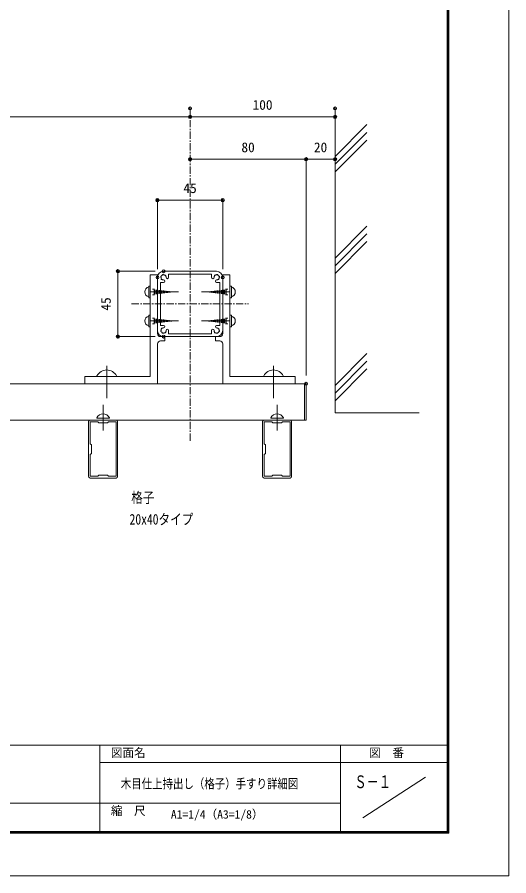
# Model space of a CAD drawing. Units: millimetres, scale not verified. Extents: x -1682 to 1682, y -1188 to 1188.
# Drawn here: x 1004 to 1682, y -1188 to -4 of the extents above; entities that cross this region are included whole.
import ezdxf
from ezdxf.enums import TextEntityAlignment as Align

# ---------------------------------------------------------------- set-up
doc = ezdxf.new("R2010")
doc.units = ezdxf.units.MM
doc.header["$LTSCALE"] = 8
doc.header["$PDMODE"] = 32
doc.header["$PDSIZE"] = 4
doc.linetypes.add('USER1', pattern=[2, 1.25, -0.25, 0.25, -0.25])
for name, color, linetype, lineweight in [('0-0_0', 7, 'Continuous', 18), ('0-1_DEFPOINTS', 7, 'Continuous', 18), ('0-4_WAKU', 7, 'Continuous', 18), ('0-6_2躯体線', 4, 'Continuous', 18), ('0-7_3中心線', 2, 'USER1', 18), ('0-8_41ｱﾙﾐ', 6, 'Continuous', 18), ('0-9_1手摺寸法', 7, 'Continuous', 18), ('0-C_4アルミ', 6, 'Continuous', 18), ('1-2_3アルミ部材', 6, 'Continuous', 18)]:
    doc.layers.add(name, color=color, linetype=linetype, lineweight=lineweight)
doc.layers.add('0-2_MOJI', color=7, linetype='Continuous')
doc.styles.add('ＭＳ ゴシック', font='')
doc.styles.get('ＭＳ ゴシック').set_extended_font_data('MS Gothic')

# ---------------------------------------------------------------- blocks, each defined once
blk = doc.blocks.new('_ORIGIN2')
at = {"layer": '0-0_0'}
blk.add_line((-0.5, 0), (-1, 0), dxfattribs=at)
for radius in [0.5, 0.25]:
    blk.add_circle((0, 0), radius, dxfattribs=at)
blk = doc.blocks.new('D20')
at = {"layer": '0-1_DEFPOINTS'}
for p in [(784.099, 293.692), (1384.099, 293.692), (1384.099, 282.036)]:
    blk.add_point(p, dxfattribs=at)
at = {"layer": '0-9_1手摺寸法'}
for p, q in [((784.099, 282.192), (784.099, 282.036)), ((788.699, 282.036), (1379.499, 282.036)), ((1384.099, 282.192), (1384.099, 282.036))]:
    blk.add_line(p, q, dxfattribs=at)
at = {"layer": '0-9_1手摺寸法', "xscale": 4.6, "yscale": 4.6, "rotation": 180}
blk.add_blockref('_ORIGIN2', (784.099, 282.036), dxfattribs=at)
at = {"layer": '0-9_1手摺寸法', "xscale": 4.6, "yscale": 4.6}
blk.add_blockref('_ORIGIN2', (1384.099, 282.036), dxfattribs=at)
at = {"layer": '0-9_1手摺寸法', "style": 'ＭＳ ゴシック'}
blk.add_text('Ｗ', height=13.49, dxfattribs=at).set_placement((1074.899, 287.786), align=Align.BOTTOM_LEFT)
blk = doc.blocks.new('D21')
at = {"layer": '0-1_DEFPOINTS'}
for p in [(1347.499, 69.174), (1284.455, -20.826), (1347.499, -20.826)]:
    blk.add_point(p, dxfattribs=at)
at = {"layer": '0-9_1手摺寸法'}
for p, q in [((1335.999, 69.174), (1284.455, 69.174)), ((1284.455, 64.574), (1284.455, -16.226)), ((1335.999, -20.826), (1284.455, -20.826))]:
    blk.add_line(p, q, dxfattribs=at)
at = {"layer": '0-9_1手摺寸法', "xscale": 4.6, "yscale": 4.6}
for p, rotation in [((1284.455, 69.174), 90), ((1284.455, -20.826), 270)]:
    blk.add_blockref('_ORIGIN2', p, dxfattribs=dict(at, rotation=rotation))
at = {"layer": '0-9_1手摺寸法', "style": 'ＭＳ ゴシック'}
blk.add_text('45', height=13.49, rotation=90, dxfattribs=at).set_placement((1278.705, 14.974), align=Align.BOTTOM_LEFT)
blk = doc.blocks.new('D23')
at = {"layer": '0-1_DEFPOINTS'}
for p in [(1339.099, 167.22), (1339.099, 60.774), (1429.099, 60.774)]:
    blk.add_point(p, dxfattribs=at)
at = {"layer": '0-9_1手摺寸法'}
for p, q in [((1339.099, 72.274), (1339.099, 167.22)), ((1424.499, 167.22), (1343.699, 167.22)), ((1429.099, 72.274), (1429.099, 167.22))]:
    blk.add_line(p, q, dxfattribs=at)
at = {"layer": '0-9_1手摺寸法', "xscale": 4.6, "yscale": 4.6, "rotation": 180}
blk.add_blockref('_ORIGIN2', (1339.099, 167.22), dxfattribs=at)
at = {"layer": '0-9_1手摺寸法', "xscale": 4.6, "yscale": 4.6}
blk.add_blockref('_ORIGIN2', (1429.099, 167.22), dxfattribs=at)
at = {"layer": '0-9_1手摺寸法', "style": 'ＭＳ ゴシック'}
blk.add_text('45', height=13.49, dxfattribs=at).set_placement((1374.899, 172.97), align=Align.BOTTOM_LEFT)
blk = doc.blocks.new('D27')
at = {"layer": '0-1_DEFPOINTS'}
for p in [(1384.099, 293.692), (1584.099, 293.692), (1584.099, 282.036)]:
    blk.add_point(p, dxfattribs=at)
at = {"layer": '0-9_1手摺寸法'}
blk.add_line((1388.699, 282.036), (1579.499, 282.036), dxfattribs=at)
at = {"layer": '0-9_1手摺寸法', "xscale": 4.6, "yscale": 4.6, "rotation": 180}
blk.add_blockref('_ORIGIN2', (1384.099, 282.036), dxfattribs=at)
at = {"layer": '0-9_1手摺寸法', "xscale": 4.6, "yscale": 4.6}
blk.add_blockref('_ORIGIN2', (1584.099, 282.036), dxfattribs=at)
at = {"layer": '0-9_1手摺寸法', "style": 'ＭＳ ゴシック'}
blk.add_text('100', height=13.49, dxfattribs=at).set_placement((1470.299, 287.786), align=Align.BOTTOM_LEFT)
blk = doc.blocks.new('D28')
at = {"layer": '0-1_DEFPOINTS'}
for p in [(1384.099, 293.692), (1544.099, 223.531), (1544.099, -85.826)]:
    blk.add_point(p, dxfattribs=at)
at = {"layer": '0-9_1手摺寸法'}
blk.add_line((1388.699, 223.531), (1539.499, 223.531), dxfattribs=at)
at = {"layer": '0-9_1手摺寸法', "xscale": 4.6, "yscale": 4.6, "rotation": 180}
blk.add_blockref('_ORIGIN2', (1384.099, 223.531), dxfattribs=at)
at = {"layer": '0-9_1手摺寸法', "xscale": 4.6, "yscale": 4.6}
blk.add_blockref('_ORIGIN2', (1544.099, 223.531), dxfattribs=at)
at = {"layer": '0-9_1手摺寸法', "style": 'ＭＳ ゴシック'}
blk.add_text('80', height=13.49, dxfattribs=at).set_placement((1454.899, 229.281), align=Align.BOTTOM_LEFT)
blk = doc.blocks.new('D29')
at = {"layer": '0-1_DEFPOINTS'}
for p in [(1584.099, 293.692), (1584.099, 223.531), (1544.099, -85.826)]:
    blk.add_point(p, dxfattribs=at)
at = {"layer": '0-9_1手摺寸法'}
for p, q in [((1544.099, -74.326), (1544.099, 223.531)), ((1548.699, 223.531), (1579.499, 223.531))]:
    blk.add_line(p, q, dxfattribs=at)
at = {"layer": '0-9_1手摺寸法', "xscale": 4.6, "yscale": 4.6, "rotation": 180}
blk.add_blockref('_ORIGIN2', (1544.099, 223.531), dxfattribs=at)
at = {"layer": '0-9_1手摺寸法', "xscale": 4.6, "yscale": 4.6}
blk.add_blockref('_ORIGIN2', (1584.099, 223.531), dxfattribs=at)
at = {"layer": '0-9_1手摺寸法', "style": 'ＭＳ ゴシック'}
blk.add_text('20', height=13.49, dxfattribs=at).set_placement((1554.899, 229.281), align=Align.BOTTOM_LEFT)
blk = doc.blocks.new('A$C4E7E0D89')
at = {"layer": '0-8_41ｱﾙﾐ'}
blk.add_line((150, 100), (69.181, 100), dxfattribs=at)
for points in [[(65, 104.181), (65, 110), (59, 110), (59, 104.181)], [(54.819, 100), (0, 100), (0, 0)]]:
    blk.add_lwpolyline(points, dxfattribs=at)
for centre, start, end in [((54.819, 104.181), 270, 0), ((69.181, 104.181), 180, 270)]:
    blk.add_arc(centre, 4.181, start, end, dxfattribs=at)
at = {"layer": '0-C_4アルミ'}
for p, q in [((150, 90), (150, 100)), ((10, 90), (10, 0)), ((150, 90), (10, 90)), ((10, 0), (0, 0))]:
    blk.add_line(p, q, dxfattribs=at)
blk = doc.blocks.new('A$C50F8216C')
at = {"layer": '0-8_41ｱﾙﾐ'}
for p, q in [((0, 19), (0, 1)), ((1, 20), (39, 20)), ((1.3, 19), (38.7, 19)), ((1.3, 19), (1.3, 13.7)), ((38.7, 19), (38.7, 13.7)), ((40, 19), (40, 1)), ((2, 13), (1.3, 13.7)), ((2, 13), (2, 7)), ((38, 13), (38.7, 13.7)), ((38, 13), (38, 7)), ((1.3, 6.3), (2, 7)), ((1.3, 6.3), (1.3, 1)), ((38.7, 6.3), (38, 7)), ((38.7, 6.3), (38.7, 1)), ((39, 0), (1, 0)), ((16.3, 1), (1.3, 1)), ((16.3, 1), (17, 2)), ((23, 2), (17, 2)), ((23, 2), (23.7, 1)), ((38.7, 1), (23.7, 1))]:
    blk.add_line(p, q, dxfattribs=at)
for centre, start, end in [((1, 19), 90, 180), ((39, 19), 0, 90), ((1, 1), 180, 270), ((39, 1), 270, 0)]:
    blk.add_arc(centre, 1, start, end, dxfattribs=at)

msp = doc.modelspace()

# ---------------------------------------------------------------- linework, layer by layer
at = {"layer": '0-1_DEFPOINTS', "color": 5}
for p, q in [((1682, -1188), (1682, 1188)), ((-1682, -1188), (1682, -1188))]:
    msp.add_line(p, q, dxfattribs=at)
at = {"layer": '0-4_WAKU'}
for p, q in [((1596.8, -1126.8), (1596.8, 1130.8)), ((1597.4, -1127.4), (1597.4, 1131.4)), ((1598, -1128), (1598, 1132)), ((1598.6, -1128.6), (1598.6, 1132.6)), ((1599.2, -1129.2), (1599.2, 1133.2)), ((-1602, -1008), (1598, -1008)), ((1118, -1008), (1118, -1128)), ((1450, -1008), (1450, -1128)), ((1118, -1032), (1598, -1032)), ((1480.833, -1108), (1567.167, -1052)), ((442, -1088), (1450, -1088)), ((-1603.2, -1129.2), (1599.2, -1129.2)), ((-1602.6, -1128.6), (1598.6, -1128.6)), ((-1602, -1128), (1598, -1128)), ((-1601.4, -1127.4), (1597.4, -1127.4)), ((-1600.8, -1126.8), (1596.8, -1126.8))]:
    msp.add_line(p, q, dxfattribs=at)
at = {"layer": '0-6_2躯体線'}
for p, q in [((1486.19, -152.617), (1442.36, -196.447)), ((1486.19, -163.226), (1442.36, -207.056)), ((1486.19, -173.834), (1442.36, -217.664)), ((1486.19, -292.669), (1442.36, -336.499)), ((1486.19, -303.278), (1442.36, -347.108)), ((1486.19, -313.887), (1442.36, -357.717)), ((1185.36, -375.196), (1185.36, -391.196)), ((1187.36, -375.196), (1185.36, -375.196)), ((1297.36, -375.196), (1299.36, -375.196)), ((1299.36, -375.196), (1299.36, -391.196)), ((1187.36, -383.196), (1226.448, -383.196)), ((1193.36, -379.196), (1190.36, -379.196)), ((1193.36, -387.196), (1190.36, -387.196)), ((1192.684, -379.96), (1192.684, -386.432)), ((1194.284, -380.14), (1194.284, -386.252)), ((1195.884, -380.32), (1195.884, -386.072)), ((1197.484, -380.499), (1197.484, -385.893)), ((1199.084, -380.679), (1199.084, -385.713)), ((1200.684, -380.859), (1200.684, -385.533)), ((1202.284, -381.039), (1202.284, -385.353)), ((1203.884, -381.218), (1203.884, -385.173)), ((1205.484, -381.398), (1205.484, -384.994)), ((1207.084, -381.578), (1207.084, -384.814)), ((1208.684, -381.758), (1208.684, -384.634)), ((1210.284, -381.938), (1210.284, -384.454)), ((1211.884, -382.117), (1211.884, -384.275)), ((1213.484, -382.297), (1213.484, -384.095)), ((1215.084, -382.477), (1215.084, -383.915)), ((1216.684, -382.657), (1216.684, -383.735)), ((1218.284, -382.836), (1218.284, -383.555)), ((1219.884, -383.016), (1219.884, -383.376)), ((1297.36, -383.196), (1258.271, -383.196)), ((1264.835, -383.016), (1264.835, -383.376)), ((1266.435, -382.836), (1266.435, -383.555)), ((1268.035, -382.657), (1268.035, -383.735)), ((1269.635, -382.477), (1269.635, -383.915)), ((1271.235, -382.297), (1271.235, -384.095)), ((1272.835, -382.117), (1272.835, -384.275)), ((1274.435, -381.938), (1274.435, -384.454)), ((1276.035, -381.758), (1276.035, -384.634)), ((1277.635, -381.578), (1277.635, -384.814)), ((1279.235, -381.398), (1279.235, -384.994)), ((1280.835, -381.218), (1280.835, -385.173)), ((1282.435, -381.039), (1282.435, -385.353)), ((1284.035, -380.859), (1284.035, -385.533)), ((1285.635, -380.679), (1285.635, -385.713)), ((1287.235, -380.499), (1287.235, -385.893)), ((1288.835, -380.32), (1288.835, -386.072)), ((1290.435, -380.14), (1290.435, -386.252)), ((1291.36, -379.196), (1294.36, -379.196)), ((1291.36, -387.196), (1294.36, -387.196)), ((1292.035, -379.96), (1292.035, -386.432)), ((1187.36, -391.196), (1185.36, -391.196)), ((1297.36, -391.196), (1299.36, -391.196)), ((1185.36, -415.196), (1185.36, -431.196)), ((1187.36, -415.196), (1185.36, -415.196)), ((1187.36, -423.196), (1226.448, -423.196)), ((1193.36, -419.196), (1190.36, -419.196)), ((1192.684, -419.96), (1192.684, -426.432)), ((1194.284, -420.14), (1194.284, -426.252)), ((1195.884, -420.32), (1195.884, -426.072)), ((1197.484, -420.499), (1197.484, -425.893)), ((1199.084, -420.679), (1199.084, -425.713)), ((1200.684, -420.859), (1200.684, -425.533)), ((1202.284, -421.039), (1202.284, -425.353)), ((1203.884, -421.218), (1203.884, -425.173)), ((1205.484, -421.398), (1205.484, -424.994)), ((1207.084, -421.578), (1207.084, -424.814)), ((1208.684, -421.758), (1208.684, -424.634)), ((1210.284, -421.938), (1210.284, -424.454)), ((1211.884, -422.117), (1211.884, -424.275)), ((1213.484, -422.297), (1213.484, -424.095)), ((1215.084, -422.477), (1215.084, -423.915)), ((1216.684, -422.657), (1216.684, -423.735)), ((1218.284, -422.836), (1218.284, -423.555)), ((1219.884, -423.016), (1219.884, -423.376)), ((1297.36, -423.196), (1258.271, -423.196)), ((1264.835, -423.016), (1264.835, -423.376)), ((1266.435, -422.836), (1266.435, -423.555)), ((1268.035, -422.657), (1268.035, -423.735)), ((1269.635, -422.477), (1269.635, -423.915)), ((1271.235, -422.297), (1271.235, -424.095)), ((1272.835, -422.117), (1272.835, -424.275)), ((1274.435, -421.938), (1274.435, -424.454)), ((1276.035, -421.758), (1276.035, -424.634)), ((1277.635, -421.578), (1277.635, -424.814)), ((1279.235, -421.398), (1279.235, -424.994)), ((1280.835, -421.218), (1280.835, -425.173)), ((1282.435, -421.039), (1282.435, -425.353)), ((1284.035, -420.859), (1284.035, -425.533)), ((1285.635, -420.679), (1285.635, -425.713)), ((1287.235, -420.499), (1287.235, -425.893)), ((1288.835, -420.32), (1288.835, -426.072)), ((1290.435, -420.14), (1290.435, -426.252)), ((1291.36, -419.196), (1294.36, -419.196)), ((1292.035, -419.96), (1292.035, -426.432)), ((1297.36, -415.196), (1299.36, -415.196)), ((1299.36, -415.196), (1299.36, -431.196)), ((1187.36, -431.196), (1185.36, -431.196)), ((1193.36, -427.196), (1190.36, -427.196)), ((1291.36, -427.196), (1294.36, -427.196)), ((1297.36, -431.196), (1299.36, -431.196)), ((1486.19, -468.137), (1442.36, -511.967)), ((1127.36, -529.649), (1127.36, -485.135)), ((1357.36, -529.649), (1357.36, -485.135)), ((1486.19, -478.746), (1442.36, -522.576)), ((1486.19, -489.355), (1442.36, -533.185)), ((1113.86, -498.768), (1113.86, -499.768)), ((1113.86, -499.768), (1140.86, -499.768)), ((1140.86, -498.768), (1140.86, -499.768)), ((1343.86, -498.768), (1343.86, -499.768)), ((1370.86, -499.768), (1343.86, -499.768)), ((1370.86, -498.768), (1370.86, -499.768)), ((1122.36, -538.663), (1122.36, -574.274)), ((1362.36, -538.663), (1362.36, -574.274)), ((1113.72, -556.528), (1113.72, -557.168)), ((1113.72, -557.168), (1131, -557.168)), ((1131, -556.528), (1131, -557.168)), ((1353.72, -556.528), (1353.72, -557.168)), ((1353.72, -557.168), (1371, -557.168)), ((1371, -556.528), (1371, -557.168))]:
    msp.add_line(p, q, dxfattribs=at)
msp.add_lwpolyline([(1442.36, -130.25), (1442.36, -549.768), (1558.251, -549.768)], dxfattribs=at)
for centre, radius, start, end in [((1186.938, -383.196), 6.981, 103.06705, 256.93295), ((1297.781, -383.196), 6.981, 283.06705, 76.93295), ((1186.938, -423.196), 6.981, 103.06705, 256.93295), ((1297.781, -423.196), 6.981, 283.06705, 76.93295), ((1127.36, -506.158), 15.391, 28.69866, 151.30134), ((1357.36, -506.158), 15.391, 28.69866, 151.30134), ((1122.36, -561.258), 9.85, 28.69866, 151.30134), ((1362.36, -561.258), 9.85, 28.69866, 151.30134)]:
    msp.add_arc(centre, radius, start, end, dxfattribs=at)
at = {"layer": '0-7_3中心線'}
for p, q in [((1242.36, -130.25), (1242.36, -589.768)), ((1161.746, -399.768), (1322.973, -399.768))]:
    msp.add_line(p, q, dxfattribs=at)
at = {"layer": '0-8_41ｱﾙﾐ'}
for p, q in [((1278.96, -354.768), (1205.76, -354.768)), ((1197.36, -363.168), (1197.36, -436.368)), ((1271.96, -358.768), (1212.76, -358.768)), ((1212.76, -358.768), (1212.76, -363.168)), ((1271.96, -358.768), (1271.96, -363.168)), ((1287.36, -363.168), (1287.36, -436.368)), ((1205.76, -370.168), (1201.36, -370.168)), ((1201.36, -370.168), (1201.36, -429.368)), ((1278.96, -370.168), (1283.36, -370.168)), ((1283.36, -370.168), (1283.36, -429.368)), ((1205.76, -429.368), (1201.36, -429.368)), ((1212.76, -440.768), (1212.76, -436.368)), ((1271.96, -440.768), (1271.96, -436.368)), ((1278.96, -429.368), (1283.36, -429.368)), ((1278.96, -444.768), (1205.76, -444.768)), ((1271.96, -440.768), (1212.76, -440.768)), ((479.535, -509.768), (1402.36, -509.768)), ((1400.36, -509.768), (1400.36, -559.768)), ((1402.36, -509.768), (1402.36, -559.768)), ((479.535, -559.768), (1402.36, -559.768))]:
    msp.add_line(p, q, dxfattribs=at)
for centre, radius, start, end in [((1205.76, -363.168), 8.4, 90, 180), ((1278.96, -363.168), 8.4, 0, 90), ((1202.862, -362.391), 1, 165, 232.97569), ((1202.862, -362.391), 1, 97.02431, 165), ((1205.76, -363.168), 3.5, 180.35889, 195), ((1205.76, -363.168), 3.5, 195, 209.64111), ((1203.638, -365.289), 1, 157.02431, 225), ((1205.76, -363.168), 3.5, 135, 149.64111), ((1203.638, -365.289), 1, 225, 292.97569), ((1205.76, -363.168), 3.5, 120.35889, 135), ((1204.983, -360.27), 1, 105, 172.97569), ((1205.76, -363.168), 3.5, 240.35889, 255), ((1204.983, -360.27), 1, 37.02431, 105), ((1205.76, -363.168), 3.5, 255, 270), ((1205.76, -368.418), 1.75, 270, 90), ((1205.76, -363.168), 3.5, 75, 89.64111), ((1205.76, -363.168), 3.5, 60.35889, 75), ((1207.881, -361.046), 1, 45, 112.97569), ((1207.881, -361.046), 1, 337.02431, 45), ((1205.76, -363.168), 3.5, 15, 29.64111), ((1205.76, -363.168), 3.5, 0.35889, 15), ((1211.01, -363.168), 1.75, 180, 0), ((1273.71, -363.168), 1.75, 180, 360), ((1278.96, -363.168), 3.5, 165, 179.64111), ((1278.96, -363.168), 3.5, 150.35889, 165), ((1276.838, -361.046), 1, 135, 202.97569), ((1276.838, -361.046), 1, 67.02431, 135), ((1278.96, -368.418), 1.75, 90, 270), ((1278.96, -363.168), 3.5, 105, 119.64111), ((1278.96, -363.168), 3.5, 90.35889, 105), ((1279.736, -360.27), 1, 75, 142.97569), ((1278.96, -363.168), 3.5, 270, 285), ((1278.96, -363.168), 3.5, 285, 299.64111), ((1279.736, -360.27), 1, 7.02431, 75), ((1281.081, -365.289), 1, 247.02431, 315), ((1278.96, -363.168), 3.5, 45, 59.64111), ((1278.96, -363.168), 3.5, 30.35889, 45), ((1281.081, -365.289), 1, 315, 22.97569), ((1281.857, -362.391), 1, 15, 82.97569), ((1278.96, -363.168), 3.5, 330.35889, 345), ((1278.96, -363.168), 3.5, 345, 359.64111), ((1281.857, -362.391), 1, 307.02431, 15), ((1205.76, -436.368), 8.4, 180, 270), ((1202.862, -437.144), 1, 127.02431, 195), ((1202.862, -437.144), 1, 195, 262.97569), ((1205.76, -436.368), 3.5, 165, 179.64111), ((1205.76, -436.368), 3.5, 150.35889, 165), ((1203.638, -434.246), 1, 135, 202.97569), ((1203.638, -434.246), 1, 67.02431, 135), ((1205.76, -436.368), 3.5, 105, 119.64111), ((1205.76, -436.368), 3.5, 90, 105), ((1205.76, -431.118), 1.75, 270, 90), ((1205.76, -436.368), 3.5, 330.35889, 345), ((1205.76, -436.368), 3.5, 345, 359.64111), ((1211.01, -436.368), 1.75, 360, 180), ((1273.71, -436.368), 1.75, 0, 180), ((1278.96, -436.368), 3.5, 180.35889, 195), ((1278.96, -436.368), 3.5, 195, 209.64111), ((1278.96, -431.118), 1.75, 90, 270), ((1278.96, -436.368), 3.5, 75, 90), ((1278.96, -436.368), 8.4, 270, 360), ((1278.96, -436.368), 3.5, 60.35889, 75), ((1281.081, -434.246), 1, 45, 112.97569), ((1281.081, -434.246), 1, 337.02431, 45), ((1281.857, -437.144), 1, 277.02431, 345), ((1278.96, -436.368), 3.5, 15, 29.64111), ((1278.96, -436.368), 3.5, 0.35889, 15), ((1281.857, -437.144), 1, 345, 52.97569), ((1205.76, -436.368), 3.5, 210.35889, 225), ((1205.76, -436.368), 3.5, 225, 239.64111), ((1204.983, -439.265), 1, 187.02431, 255), ((1204.983, -439.265), 1, 255, 322.97569), ((1205.76, -436.368), 3.5, 270.35889, 285), ((1205.76, -436.368), 3.5, 285, 299.64111), ((1207.881, -438.489), 1, 247.02431, 315), ((1207.881, -438.489), 1, 315, 22.97569), ((1276.838, -438.489), 1, 157.02431, 225), ((1276.838, -438.489), 1, 225, 292.97569), ((1278.96, -436.368), 3.5, 240.35889, 255), ((1278.96, -436.368), 3.5, 255, 269.64111), ((1279.736, -439.265), 1, 217.02431, 285), ((1279.736, -439.265), 1, 285, 352.97569), ((1278.96, -436.368), 3.5, 300.35889, 315), ((1278.96, -436.368), 3.5, 315, 329.64111)]:
    msp.add_arc(centre, radius, start, end, dxfattribs=at)

# ---------------------------------------------------------------- block references
at = {"layer": '0-9_1手摺寸法'}
for name in ['D20', 'D27', 'D28', 'D29', 'D23', 'D21']:
    msp.add_blockref(name, (-141.739, -423.942), dxfattribs=at)
at = {"layer": '0-9_1手摺寸法', "xscale": -1, "rotation": 270}
msp.add_blockref('A$C4E7E0D89', (1097.36, -509.768), dxfattribs=at)
at = {"layer": '0-9_1手摺寸法', "rotation": 90}
msp.add_blockref('A$C4E7E0D89', (1387.36, -509.768), dxfattribs=at)
at = {"layer": '1-2_3アルミ部材', "xscale": 2, "yscale": 2, "rotation": 270}
for p in [(1102.36, -559.768), (1342.36, -559.768)]:
    msp.add_blockref('A$C50F8216C', p, dxfattribs=at)

# ---------------------------------------------------------------- texts
at = {"layer": '0-0_0', "style": 'ＭＳ ゴシック'}
for s, height, width, p in [('格子', 14.66, 0.8, (1161.198, -678.367)), ('20x40タイプ', 14.66, 0.8, (1158.928, -708.299)), ('木目仕上持出し（格子）手すり詳細図', 13.2, 0.8, (1146.749, -1071.483)), ('Ｓ－１', 17.6, 0.7, (1469.017, -1072.441))]:
    msp.add_text(s, height=height, dxfattribs=dict(at, width=width)).set_placement(p, align=Align.BOTTOM_LEFT)
msp.add_text('A1=1/4（A3=1/8）', height=11.73, dxfattribs=at).set_placement((1215.845, -1112.711), align=Align.BOTTOM_LEFT)
at = {"layer": '0-2_MOJI', "style": 'ＭＳ ゴシック'}
for s, p in [('図面名', (1133.108, -1027.794)), ('図  番', (1489.423, -1027.794)), ('縮  尺', (1133.108, -1107.794))]:
    msp.add_text(s, height=11.73, dxfattribs=at).set_placement(p, align=Align.BOTTOM_LEFT)

doc.saveas('drawing.dxf')
